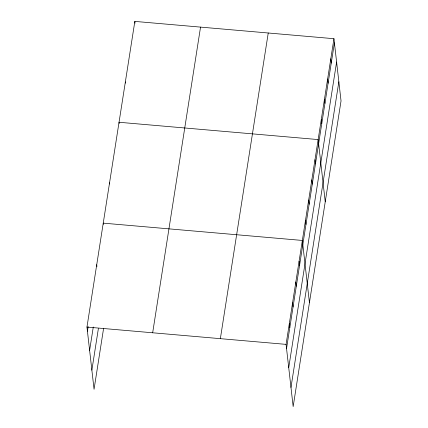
<?xml version="1.0" encoding="UTF-8"?>
<svg xmlns="http://www.w3.org/2000/svg" width="428" height="428" viewBox="0 0 428 428"><rect width="100%" height="100%" fill="white"/><g stroke="black" fill="none" stroke-linecap="round" stroke-linejoin="round"><path stroke-width="0.64" d="M103.613 328.239L94.053 389.298L86.964 327.072L134.841 21.4L333.947 38.702L341.036 100.928L293.159 406.6L286.07 344.374L333.947 38.702M87.435 331.235L88.147 326.687M89.618 350.393L93.283 327.013M91.87 370.14L98.381 328.565M152.668 332.781L200.545 27.108M220.361 338.66L268.244 32.993M286.541 348.536L334.423 42.864M288.723 367.695L336.606 62.028M290.976 387.436L338.853 81.769M86.964 327.072L286.07 344.374M330.791 58.877L331.261 63.039M327.629 79.052L328.105 83.214M324.467 99.226L324.943 103.389M321.31 119.396L321.781 123.564M325.237 201.802L318.148 139.571L119.043 122.269L119.177 123.462M314.987 159.746L315.463 163.908M311.825 179.921L312.301 184.083M308.668 200.095L309.139 204.258M305.506 220.27L305.983 224.433M309.439 302.671L302.345 240.445L103.239 223.143L103.378 224.331M299.092 261.23L299.568 265.392M295.834 282.015L296.31 286.177M292.581 302.799L293.052 306.962M289.323 323.589L289.799 327.752M134.841 21.4L135.045 23.182M125.361 81.925L125.495 83.112M109.563 182.793L109.696 183.981M96.728 264.713L96.931 266.5"/></g></svg>
